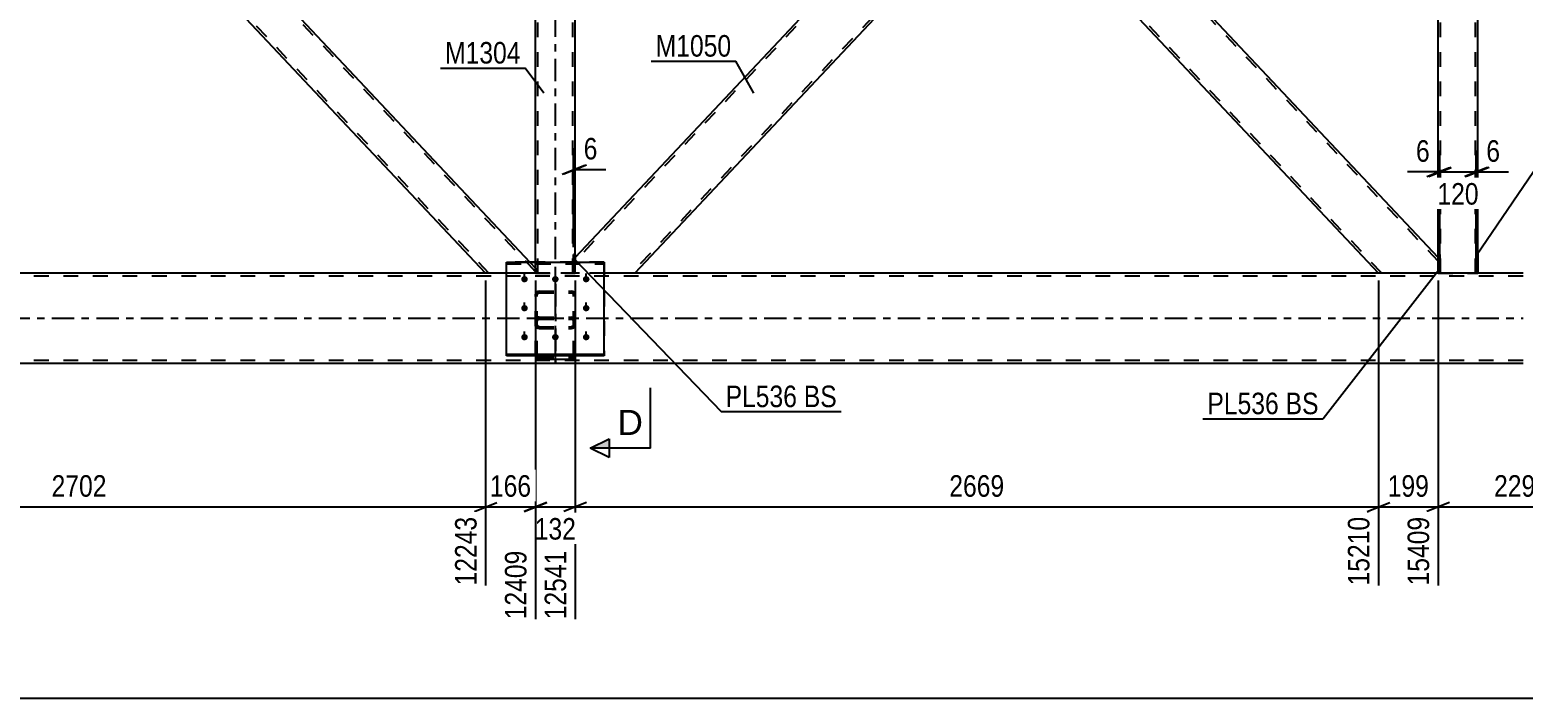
# Model space of a CAD drawing. Header units: millimetres. Extents: x -75 to 766, y -422 to 172.
# Drawn here: x 389.1 to 587.7, y -178.1 to -89.3 of the extents above; entities that cross this region are included whole.
import ezdxf

# ---------------------------------------------------------------- set-up
doc = ezdxf.new("R2010")
doc.units = ezdxf.units.MM
doc.linetypes.add('DXK_LINE_DOT2', pattern=[3.9198, 1.9599, -1.9599])
doc.linetypes.add('DXK_LINE_DOT3', pattern=[5.9187, 2.979, -0.9799, 0.9799, -0.9799])
doc.styles.add('Arial', font='ARIAL.TTF', dxfattribs={"height": 0.2})
doc.styles.add('Arial Narrow', font='ARIALN.TTF', dxfattribs={"height": 0.2})

# ---------------------------------------------------------------- blocks, each defined once
blk = doc.blocks.new('Part-570388036-3840 - 3779')
at = {"color": 7, "linetype": 'DXK_LINE_DOT2'}
for p, q in [((450.17, -6), (341.64, -121.41)), ((456.36, -6.19), (347.83, -121.6)), ((456.36, -6), (449.73, -6)), ((399, -59.95), (395.38, -63.8)), ((402.62, -63.8), (399, -67.65)), ((348.27, -121.6), (341.64, -121.6))]:
    blk.add_line(p, q, dxfattribs=at)
at = {"color": 2, "linetype": 'Continuous'}
for p, q in [((449.73, -6), (399, -59.95)), ((456.36, -6.66), (402.62, -63.8)), ((456.36, -6.66), (456.36, -6)), ((395.38, -63.8), (341.64, -120.94)), ((399, -67.65), (348.27, -121.6)), ((341.64, -121.6), (341.64, -120.94))]:
    blk.add_line(p, q, dxfattribs=at)
blk = doc.blocks.new('Part-570388036-3988 - 3779')
at = {"color": 7, "linetype": 'DXK_LINE_DOT3'}
blk.add_line((459, -123.06), (459, -133.67), dxfattribs=at)
at = {"color": 7, "linetype": 'DXK_LINE_DOT2'}
for p, q in [((456.36, -124.45), (456.4, -124.27)), ((456.36, -132.55), (456.36, -124.45)), ((456.4, -124.27), (456.5, -124.13)), ((456.5, -124.13), (456.66, -124.03)), ((456.62, -124.36), (456.6, -124.45)), ((456.6, -132.55), (456.6, -124.45)), ((456.67, -124.29), (456.62, -124.36)), ((456.66, -124.03), (456.84, -124)), ((456.75, -124.24), (456.67, -124.29)), ((456.84, -124.22), (456.75, -124.24)), ((456.84, -124), (461.16, -124)), ((456.84, -124.22), (461.16, -124.22)), ((461.16, -124), (461.34, -124.03)), ((461.25, -124.24), (461.16, -124.22)), ((461.33, -124.29), (461.25, -124.24)), ((461.38, -124.36), (461.33, -124.29)), ((461.34, -124.03), (461.5, -124.13)), ((461.4, -124.45), (461.38, -124.36)), ((461.4, -132.55), (461.4, -124.45)), ((461.5, -124.13), (461.6, -124.27)), ((461.6, -124.27), (461.64, -124.45)), ((461.64, -132.55), (461.64, -124.45)), ((456.4, -127.76), (456.36, -127.95)), ((456.4, -128.68), (456.36, -128.51)), ((456.5, -128.83), (456.4, -128.68)), ((456.66, -128.92), (456.5, -128.83)), ((456.6, -127.95), (456.62, -127.86)), ((456.6, -128.51), (456.62, -128.59)), ((456.62, -127.86), (456.67, -127.77)), ((456.62, -128.59), (456.67, -128.67)), ((456.75, -127.46), (456.66, -127.48)), ((456.84, -128.96), (456.66, -128.92)), ((456.67, -127.77), (456.75, -127.72)), ((456.67, -128.67), (456.75, -128.71)), ((456.84, -127.44), (456.75, -127.46)), ((456.75, -127.72), (456.84, -127.7)), ((456.75, -128.71), (456.84, -128.73)), ((456.84, -127.44), (461.16, -127.44)), ((456.84, -127.7), (461.16, -127.7)), ((456.84, -128.73), (461.16, -128.73)), ((456.84, -128.96), (461.16, -128.96)), ((461.33, -127.48), (461.16, -127.44)), ((461.16, -127.7), (461.25, -127.72)), ((461.16, -128.73), (461.25, -128.71)), ((461.34, -128.92), (461.16, -128.96)), ((461.25, -127.72), (461.33, -127.77)), ((461.25, -128.71), (461.33, -128.67)), ((461.34, -127.48), (461.33, -127.48)), ((461.33, -127.77), (461.38, -127.86)), ((461.33, -128.67), (461.38, -128.59)), ((461.5, -128.83), (461.34, -128.92)), ((461.38, -127.86), (461.4, -127.95)), ((461.38, -128.59), (461.4, -128.51)), ((461.6, -128.68), (461.5, -128.83)), ((461.64, -127.95), (461.6, -127.76)), ((461.64, -128.51), (461.6, -128.68)), ((456.36, -132.55), (456.4, -132.75)), ((456.62, -132.65), (456.6, -132.55)), ((456.67, -132.73), (456.62, -132.65)), ((456.75, -132.79), (456.67, -132.73)), ((456.84, -132.81), (456.75, -132.79)), ((456.84, -132.81), (461.16, -132.81)), ((461.25, -132.79), (461.16, -132.81)), ((461.33, -132.73), (461.25, -132.79)), ((461.38, -132.65), (461.33, -132.73)), ((461.4, -132.55), (461.38, -132.65)), ((461.6, -132.75), (461.64, -132.55)), ((456.66, -133.02), (456.84, -133.06)), ((456.84, -133.06), (461.16, -133.06)), ((461.16, -133.06), (461.34, -133.02))]:
    blk.add_line(p, q, dxfattribs=at)
for centre, start, end in [((456.86, -127.93), 114.32, 159.2417), ((461.14, -127.93), 20.7583, 65.68), ((456.86, -132.57), 200.7583, 245.68), ((461.14, -132.57), 294.32, 339.2417)]:
    blk.add_arc(centre, 0.496, start, end, dxfattribs=at)
blk = doc.blocks.new('Part-570388036-4150 - 3779')
at = {"color": 2, "linetype": 'Continuous'}
for p, q in [((461.4, -119.14), (461.64, -119.14)), ((461.4, -120.15), (461.4, -119.14)), ((461.64, -119.14), (461.64, -120.15))]:
    blk.add_line(p, q, dxfattribs=at)
at = {"color": 7, "linetype": 'DXK_LINE_DOT2'}
for p, q in [((461.4, -121.6), (461.4, -120.15)), ((461.64, -121.6), (461.64, -120.15)), ((461.4, -121.6), (461.64, -121.6))]:
    blk.add_line(p, q, dxfattribs=at)
blk = doc.blocks.new('Part-570388036-3994 - 3779')
at = {"color": 7, "linetype": 'DXK_LINE_DOT2'}
for p, q in [((452.5, -132.58), (452.5, -120.15)), ((455.62, -120.15), (452.5, -120.15)), ((452.5, -120.37), (465.5, -120.37)), ((465.5, -120.15), (456.36, -120.15)), ((465.5, -120.15), (465.5, -132.58)), ((452.5, -132.37), (465.5, -132.37)), ((465.5, -132.58), (452.5, -132.58))]:
    blk.add_line(p, q, dxfattribs=at)
at = {"color": 2, "linetype": 'Continuous'}
blk.add_line((456.36, -120.15), (455.62, -120.15), dxfattribs=at)
blk = doc.blocks.new('Part-570388036-3885 - 3779')
at = {"color": 7, "linetype": 'DXK_LINE_DOT2'}
for p, q in [((568.85, -6), (461.64, -120.01)), ((576.36, -7.59), (469.15, -121.6)), ((568.48, -6), (568.42, -6)), ((576.36, -6), (576.36, -8.06)), ((519, -58.55), (514.06, -63.8)), ((523.94, -63.8), (519, -69.05)), ((461.64, -121.6), (461.64, -119.54)), ((465.5, -121.6), (461.64, -121.6)), ((469.33, -121.6), (468.71, -121.6)), ((469.58, -121.6), (469.52, -121.6))]:
    blk.add_line(p, q, dxfattribs=at)
at = {"color": 2, "linetype": 'Continuous'}
for p, q in [((568.42, -6), (519, -58.55)), ((568.48, -6), (576.36, -6)), ((576.36, -8.06), (523.94, -63.8)), ((514.06, -63.8), (461.64, -119.54)), ((519, -69.05), (469.58, -121.6)), ((468.71, -121.6), (465.5, -121.6)), ((469.52, -121.6), (468.71, -121.6)), ((469.52, -121.6), (469.52, -121.6))]:
    blk.add_line(p, q, dxfattribs=at)
blk = doc.blocks.new('Part-570388036-3900 - 3779')
at = {"color": 7, "linetype": 'DXK_LINE_DOT2'}
for p, q in [((581.64, -6), (576.36, -6)), ((576.36, -8.46), (576.36, -6)), ((576.68, -121.6), (576.68, -6)), ((581.32, -121.6), (581.32, -6)), ((581.64, -8.98), (581.64, -6)), ((581.64, -121.6), (581.64, -118.62)), ((576.36, -121.6), (576.36, -119.14)), ((576.36, -121.6), (581.64, -121.6))]:
    blk.add_line(p, q, dxfattribs=at)
at = {"color": 2, "linetype": 'Continuous'}
for p, q in [((576.36, -119.14), (576.36, -8.46)), ((581.64, -118.62), (581.64, -8.98))]:
    blk.add_line(p, q, dxfattribs=at)
blk = doc.blocks.new('Part-570388036-3910 - 3779')
at = {"color": 7, "linetype": 'DXK_LINE_DOT3'}
blk.add_line((459, -131.6), (459, 4), dxfattribs=at)
at = {"color": 7, "linetype": 'DXK_LINE_DOT2'}
for p, q in [((461.64, -6), (456.36, -6)), ((456.36, -6.66), (456.36, -6)), ((456.68, -121.6), (456.68, -6)), ((461.32, -121.6), (461.32, -6)), ((461.64, -8.46), (461.64, -6)), ((456.36, -121.6), (456.36, -120.15)), ((461.64, -121.6), (461.64, -119.14)), ((456.36, -121.6), (461.64, -121.6))]:
    blk.add_line(p, q, dxfattribs=at)
at = {"color": 2, "linetype": 'Continuous'}
for p, q in [((456.36, -120.15), (456.36, -6.66)), ((461.64, -119.14), (461.64, -8.46))]:
    blk.add_line(p, q, dxfattribs=at)
blk = doc.blocks.new('Part-570388036-3921 - 3779')
at = {"color": 7, "linetype": 'DXK_LINE_DOT3'}
blk.add_line((459, -133.67), (459, -123.06), dxfattribs=at)
at = {"color": 7, "linetype": 'DXK_LINE_DOT2'}
for p, q in [((456.4, -124.27), (456.36, -124.45)), ((456.36, -132.55), (456.36, -124.45)), ((456.5, -124.13), (456.4, -124.27)), ((456.66, -124.03), (456.5, -124.13)), ((456.6, -124.45), (456.62, -124.36)), ((456.6, -132.55), (456.6, -124.45)), ((456.62, -124.36), (456.67, -124.29)), ((456.84, -124), (456.66, -124.03)), ((456.67, -124.29), (456.75, -124.24)), ((456.75, -124.24), (456.84, -124.22)), ((456.84, -124), (461.16, -124)), ((456.84, -124.22), (461.16, -124.22)), ((461.34, -124.03), (461.16, -124)), ((461.16, -124.22), (461.25, -124.24)), ((461.25, -124.24), (461.33, -124.29)), ((461.33, -124.29), (461.38, -124.36)), ((461.5, -124.13), (461.34, -124.03)), ((461.38, -124.36), (461.4, -124.45)), ((461.4, -132.55), (461.4, -124.45)), ((461.6, -124.27), (461.5, -124.13)), ((461.64, -124.45), (461.6, -124.27)), ((461.64, -132.55), (461.64, -124.45)), ((456.36, -127.95), (456.4, -127.76)), ((456.36, -128.51), (456.4, -128.68)), ((456.4, -128.68), (456.5, -128.83)), ((456.5, -128.83), (456.66, -128.92)), ((456.62, -127.86), (456.6, -127.95)), ((456.62, -128.59), (456.6, -128.51)), ((456.67, -127.77), (456.62, -127.86)), ((456.67, -128.67), (456.62, -128.59)), ((456.66, -127.48), (456.84, -127.44)), ((456.66, -128.92), (456.84, -128.96)), ((456.75, -127.72), (456.67, -127.77)), ((456.75, -128.71), (456.67, -128.67)), ((456.84, -127.7), (456.75, -127.72)), ((456.84, -128.73), (456.75, -128.71)), ((456.84, -127.44), (461.16, -127.44)), ((456.84, -127.7), (461.16, -127.7)), ((456.84, -128.73), (461.16, -128.73)), ((456.84, -128.96), (461.16, -128.96)), ((461.16, -127.44), (461.34, -127.48)), ((461.25, -127.72), (461.16, -127.7)), ((461.25, -128.71), (461.16, -128.73)), ((461.16, -128.96), (461.34, -128.92)), ((461.33, -127.77), (461.25, -127.72)), ((461.33, -128.67), (461.25, -128.71)), ((461.38, -127.86), (461.33, -127.77)), ((461.38, -128.59), (461.33, -128.67)), ((461.34, -128.92), (461.5, -128.83)), ((461.4, -127.95), (461.38, -127.86)), ((461.4, -128.51), (461.38, -128.59)), ((461.5, -128.83), (461.6, -128.68)), ((461.6, -127.76), (461.64, -127.95)), ((461.6, -128.68), (461.64, -128.51)), ((456.37, -132.58), (456.36, -132.55)), ((456.6, -132.55), (456.62, -132.65)), ((456.62, -132.65), (456.67, -132.73)), ((456.67, -132.73), (456.75, -132.79)), ((456.75, -132.79), (456.84, -132.81)), ((456.84, -132.81), (461.16, -132.81)), ((461.16, -132.81), (461.25, -132.79)), ((461.25, -132.79), (461.33, -132.73)), ((461.33, -132.73), (461.38, -132.65)), ((461.38, -132.65), (461.4, -132.55)), ((461.64, -132.55), (461.63, -132.58))]:
    blk.add_line(p, q, dxfattribs=at)
at = {"color": 2, "linetype": 'Continuous'}
for p, q in [((456.4, -132.75), (456.37, -132.58)), ((461.63, -132.58), (461.6, -132.75)), ((456.84, -133.06), (456.66, -133.02)), ((456.84, -133.06), (461.16, -133.06)), ((461.34, -133.02), (461.16, -133.06))]:
    blk.add_line(p, q, dxfattribs=at)
at = {"color": 7, "linetype": 'DXK_LINE_DOT2'}
for centre, start, end in [((456.86, -127.93), 114.32, 159.2417), ((461.14, -127.93), 20.7583, 65.68)]:
    blk.add_arc(centre, 0.496, start, end, dxfattribs=at)
at = {"color": 2, "linetype": 'Continuous'}
for centre, start, end in [((456.86, -132.57), 200.7583, 245.68), ((461.14, -132.57), 294.32, 339.2417)]:
    blk.add_arc(centre, 0.496, start, end, dxfattribs=at)
blk = doc.blocks.new('Part-570388036-3961 - 3779')
at = {"color": 2, "linetype": 'Continuous'}
for p, q in [((399, -67.65), (402.62, -63.8)), ((402.62, -63.8), (455.62, -120.15)), ((449.73, -121.6), (399, -67.65))]:
    blk.add_line(p, q, dxfattribs=at)
at = {"color": 7, "linetype": 'DXK_LINE_DOT2'}
for p, q in [((456.36, -121.41), (402.4, -64.03)), ((399.22, -67.42), (399.24, -67.4)), ((450.17, -121.6), (399.22, -67.42)), ((455.62, -120.15), (456.36, -120.94)), ((456.36, -120.94), (456.36, -121.6)), ((456.36, -121.6), (449.73, -121.6))]:
    blk.add_line(p, q, dxfattribs=at)
blk = doc.blocks.new('Part-570388036-3966 - 3779')
at = {"color": 2, "linetype": 'Continuous'}
for p, q in [((519, -69.05), (523.94, -63.8)), ((576.36, -119.54), (523.94, -63.8)), ((568.42, -121.6), (519, -69.05)), ((576.36, -121.6), (568.48, -121.6))]:
    blk.add_line(p, q, dxfattribs=at)
at = {"color": 7, "linetype": 'DXK_LINE_DOT2'}
for p, q in [((576.36, -120.01), (523.72, -64.03)), ((519.22, -68.82), (519.24, -68.8)), ((568.85, -121.6), (519.22, -68.82)), ((576.36, -121.6), (576.36, -119.54)), ((568.48, -121.6), (568.42, -121.6))]:
    blk.add_line(p, q, dxfattribs=at)
blk = doc.blocks.new('Part-570388036-4041 - 3779')
at = {"color": 2, "linetype": 'Continuous'}
for p, q in [((452.5, -120.15), (465.5, -120.15)), ((452.5, -132.58), (452.5, -120.15)), ((465.5, -132.58), (465.5, -120.15)), ((452.5, -132.37), (465.5, -132.37)), ((465.5, -132.58), (452.5, -132.58))]:
    blk.add_line(p, q, dxfattribs=at)
at = {"color": 7, "linetype": 'DXK_LINE_DOT2'}
blk.add_line((452.5, -120.37), (465.5, -120.37), dxfattribs=at)
blk = doc.blocks.new('Part-570388036-4046 - 3779')
at = {"color": 7, "linetype": 'DXK_LINE_DOT2'}
for p, q in [((587.64, -122), (-40, -122)), ((587.64, -121.6), (-27.5, -121.6)), ((469.52, -121.6), (452.5, -121.6)), ((576.6, -121.6), (568.48, -121.6)), ((581.64, -121.6), (581.4, -121.6)), ((587.64, -133.2), (-40, -133.2))]:
    blk.add_line(p, q, dxfattribs=at)
at = {"color": 2, "linetype": 'Continuous'}
for p, q in [((452.5, -121.6), (225.5, -121.6)), ((568.48, -121.6), (469.52, -121.6)), ((581.4, -121.6), (576.6, -121.6)), ((587.64, -121.6), (581.64, -121.6)), ((587.64, -133.6), (-35.2, -133.6))]:
    blk.add_line(p, q, dxfattribs=at)
at = {"color": 7, "linetype": 'DXK_LINE_DOT3'}
blk.add_line((-40, -127.6), (587.64, -127.6), dxfattribs=at)
blk = doc.blocks.new('Bolt-570388036-4057 - 3779')
at = {"color": 1, "linetype": 'DXK_LINE_DOT2'}
for p, q in [((454.9, -122.8), (454.9, -121.67)), ((459, -122.8), (459, -121.67)), ((463.1, -122.8), (463.1, -121.67)), ((454.9, -126.65), (454.9, -125.52)), ((463.1, -126.65), (463.1, -125.52)), ((454.9, -130.51), (454.9, -129.37)), ((459, -130.51), (459, -129.37)), ((463.1, -130.51), (463.1, -129.37))]:
    blk.add_line(p, q, dxfattribs=at)
blk = doc.blocks.new('Bolt-570388036-4065 - 3779')
at = {"linetype": 'Continuous'}
for points in [[(454.9, -122.82), (454.81, -122.81), (454.72, -122.78), (454.64, -122.74), (454.57, -122.68), (454.52, -122.61), (454.48, -122.53), (454.46, -122.45), (454.46, -122.36), (454.48, -122.28), (454.52, -122.2), (454.57, -122.13), (454.64, -122.07), (454.72, -122.03), (454.81, -122), (454.9, -121.99), (454.99, -122), (455.08, -122.03), (455.16, -122.07), (455.23, -122.13), (455.28, -122.2), (455.32, -122.28), (455.34, -122.36), (455.34, -122.45), (455.32, -122.53), (455.28, -122.61), (455.23, -122.68), (455.16, -122.74), (455.08, -122.78), (454.99, -122.81)], [(459, -122.82), (458.91, -122.81), (458.82, -122.78), (458.74, -122.74), (458.67, -122.68), (458.62, -122.61), (458.58, -122.53), (458.56, -122.45), (458.56, -122.36), (458.58, -122.28), (458.62, -122.2), (458.67, -122.13), (458.74, -122.07), (458.82, -122.03), (458.91, -122), (459, -121.99), (459.09, -122), (459.18, -122.03), (459.26, -122.07), (459.33, -122.13), (459.38, -122.2), (459.42, -122.28), (459.44, -122.36), (459.44, -122.45), (459.42, -122.53), (459.38, -122.61), (459.33, -122.68), (459.26, -122.74), (459.18, -122.78), (459.09, -122.81)], [(463.1, -122.82), (463.01, -122.81), (462.92, -122.78), (462.84, -122.74), (462.77, -122.68), (462.72, -122.61), (462.68, -122.53), (462.66, -122.45), (462.66, -122.36), (462.68, -122.28), (462.72, -122.2), (462.77, -122.13), (462.84, -122.07), (462.92, -122.03), (463.01, -122), (463.1, -121.99), (463.19, -122), (463.28, -122.03), (463.36, -122.07), (463.43, -122.13), (463.48, -122.2), (463.52, -122.28), (463.54, -122.36), (463.54, -122.45), (463.52, -122.53), (463.48, -122.61), (463.43, -122.68), (463.36, -122.74), (463.28, -122.78), (463.19, -122.81)], [(454.9, -126.67), (454.81, -126.66), (454.72, -126.64), (454.64, -126.59), (454.57, -126.53), (454.52, -126.46), (454.48, -126.39), (454.46, -126.3), (454.46, -126.21), (454.48, -126.13), (454.52, -126.05), (454.57, -125.98), (454.64, -125.92), (454.72, -125.88), (454.81, -125.85), (454.9, -125.84), (454.99, -125.85), (455.08, -125.88), (455.16, -125.92), (455.23, -125.98), (455.28, -126.05), (455.32, -126.13), (455.34, -126.21), (455.34, -126.3), (455.32, -126.39), (455.28, -126.46), (455.23, -126.53), (455.16, -126.59), (455.08, -126.64), (454.99, -126.66)], [(463.1, -126.67), (463.01, -126.66), (462.92, -126.64), (462.84, -126.59), (462.77, -126.53), (462.72, -126.46), (462.68, -126.39), (462.66, -126.3), (462.66, -126.21), (462.68, -126.13), (462.72, -126.05), (462.77, -125.98), (462.84, -125.92), (462.92, -125.88), (463.01, -125.85), (463.1, -125.84), (463.19, -125.85), (463.28, -125.88), (463.36, -125.92), (463.43, -125.98), (463.48, -126.05), (463.52, -126.13), (463.54, -126.21), (463.54, -126.3), (463.52, -126.39), (463.48, -126.46), (463.43, -126.53), (463.36, -126.59), (463.28, -126.64), (463.19, -126.66)], [(454.9, -130.52), (454.81, -130.52), (454.72, -130.49), (454.64, -130.45), (454.57, -130.39), (454.52, -130.32), (454.48, -130.24), (454.46, -130.15), (454.46, -130.07), (454.48, -129.98), (454.52, -129.9), (454.57, -129.83), (454.64, -129.78), (454.72, -129.73), (454.81, -129.71), (454.9, -129.7), (454.99, -129.71), (455.08, -129.73), (455.16, -129.78), (455.23, -129.83), (455.28, -129.9), (455.32, -129.98), (455.34, -130.07), (455.34, -130.15), (455.32, -130.24), (455.28, -130.32), (455.23, -130.39), (455.16, -130.45), (455.08, -130.49), (454.99, -130.52)], [(459, -130.52), (458.91, -130.52), (458.82, -130.49), (458.74, -130.45), (458.67, -130.39), (458.62, -130.32), (458.58, -130.24), (458.56, -130.15), (458.56, -130.07), (458.58, -129.98), (458.62, -129.9), (458.67, -129.83), (458.74, -129.78), (458.82, -129.73), (458.91, -129.71), (459, -129.7), (459.09, -129.71), (459.18, -129.73), (459.26, -129.78), (459.33, -129.83), (459.38, -129.9), (459.42, -129.98), (459.44, -130.07), (459.44, -130.15), (459.42, -130.24), (459.38, -130.32), (459.33, -130.39), (459.26, -130.45), (459.18, -130.49), (459.09, -130.52)], [(463.1, -130.52), (463.01, -130.52), (462.92, -130.49), (462.84, -130.45), (462.77, -130.39), (462.72, -130.32), (462.68, -130.24), (462.66, -130.15), (462.66, -130.07), (462.68, -129.98), (462.72, -129.9), (462.77, -129.83), (462.84, -129.78), (462.92, -129.73), (463.01, -129.71), (463.1, -129.7), (463.19, -129.71), (463.28, -129.73), (463.36, -129.78), (463.43, -129.83), (463.48, -129.9), (463.52, -129.98), (463.54, -130.07), (463.54, -130.15), (463.52, -130.24), (463.48, -130.32), (463.43, -130.39), (463.36, -130.45), (463.28, -130.49), (463.19, -130.52)]]:
    blk.add_hatch(color=1, dxfattribs=at).paths.add_polyline_path(points)
at = {"color": 1, "linetype": 'Continuous'}
for p, q in [((454.9, -122.8), (454.9, -121.67)), ((459, -122.8), (459, -121.67)), ((463.1, -122.8), (463.1, -121.67)), ((454.9, -126.65), (454.9, -125.52)), ((463.1, -126.65), (463.1, -125.52)), ((454.9, -130.51), (454.9, -129.37)), ((459, -130.51), (459, -129.37)), ((463.1, -130.51), (463.1, -129.37))]:
    blk.add_line(p, q, dxfattribs=at)
blk = doc.blocks.new('Part-570388036-4130 - 3779')
at = {"color": 2, "linetype": 'Continuous'}
for p, q in [((581.64, -118.62), (581.4, -118.62)), ((581.4, -118.62), (581.4, -121.6)), ((581.64, -118.62), (581.64, -121.6)), ((581.64, -121.6), (581.4, -121.6))]:
    blk.add_line(p, q, dxfattribs=at)
blk = doc.blocks.new('Part-570388036-4135 - 3779')
at = {"color": 7, "linetype": 'DXK_LINE_DOT2'}
for p, q in [((581.4, -121.6), (581.4, -118.62)), ((581.64, -118.62), (581.4, -118.62)), ((581.64, -121.6), (581.64, -118.62)), ((581.64, -121.6), (581.4, -121.6))]:
    blk.add_line(p, q, dxfattribs=at)
blk = doc.blocks.new('Part-570388036-4140 - 3779')
at = {"color": 2, "linetype": 'Continuous'}
for p, q in [((576.6, -119.14), (576.36, -119.14)), ((576.36, -119.14), (576.36, -121.6)), ((576.6, -119.14), (576.6, -121.6)), ((576.6, -121.6), (576.36, -121.6))]:
    blk.add_line(p, q, dxfattribs=at)
blk = doc.blocks.new('Part-570388036-4145 - 3779')
at = {"color": 7, "linetype": 'DXK_LINE_DOT2'}
for p, q in [((576.36, -121.6), (576.36, -119.14)), ((576.6, -119.14), (576.36, -119.14)), ((576.6, -121.6), (576.6, -119.14)), ((576.6, -121.6), (576.36, -121.6))]:
    blk.add_line(p, q, dxfattribs=at)
blk = doc.blocks.new('Part-570388036-4155 - 3779')
at = {"color": 7, "linetype": 'DXK_LINE_DOT2'}
for p, q in [((461.4, -121.6), (461.4, -119.14)), ((461.64, -119.14), (461.4, -119.14)), ((461.64, -121.6), (461.64, -119.14)), ((461.64, -121.6), (461.4, -121.6))]:
    blk.add_line(p, q, dxfattribs=at)
blk = doc.blocks.new('StraightDimension-570388036-12370 - 3779')
at = {"color": 7, "linetype": 'Continuous'}
for p, q in [((461.64, -122.6), (461.64, -167.63)), ((568.42, -122.6), (568.42, -163.13)), ((463.14, -152.08), (460.14, -153.28)), ((461.64, -152.68), (568.42, -152.68)), ((566.92, -153.28), (569.92, -152.08))]:
    blk.add_line(p, q, dxfattribs=at)
at = {"color": 0}
blk.add_wipeout([(519.28, -151.93), (519.28, -147.73), (510.77, -147.73), (510.77, -151.93)], dxfattribs=at)
at = {"color": 0, "linetype": 'Continuous'}
blk.add_wipeout([(567.82, -153.38), (563.62, -153.38), (563.62, -163.73), (567.82, -163.73)], dxfattribs=at)
at = {"color": 3, "style": 'Arial Narrow'}
blk.add_text('2669', height=2.863, dxfattribs=at).set_placement((511.37, -151.33))
at = {"color": 3, "linetype": 'Continuous', "style": 'Arial Narrow'}
blk.add_text('15210', height=2.863, rotation=90.0002, dxfattribs=at).set_placement((567.22, -163.13))
blk = doc.blocks.new('StraightDimension-570388036-4496 - 3779')
at = {"color": 7, "linetype": 'Continuous'}
blk.add_line((-41, -178.11), (599.54, -178.11), dxfattribs=at)
blk = doc.blocks.new('StraightDimension-570388036-4540 - 3779')
at = {"color": 7, "linetype": 'Continuous'}
for p, q in [((581.4, -120.6), (581.4, -105.29)), ((581.64, -120.6), (581.64, -105.29)), ((579.9, -108.74), (582.9, -107.54)), ((583.14, -107.54), (580.14, -108.74)), ((581.4, -108.14), (581.64, -108.14))]:
    blk.add_line(p, q, dxfattribs=at)
at = {"color": 0}
blk.add_wipeout([(585.19, -107.39), (585.19, -103.19), (582.16, -103.19), (582.16, -107.39)], dxfattribs=at)
at = {"color": 7, "linetype": 'Continuous'}
blk.add_line((581.64, -108.14), (585.72, -108.14), dxfattribs=at)
blk.add_line((581.64, -108.14), (585.72, -108.14), dxfattribs=at)
at = {"color": 3, "style": 'Arial Narrow'}
blk.add_text('6', height=2.86, dxfattribs=at).set_placement((582.76, -106.79))
blk = doc.blocks.new('StraightDimension-570388036-4551 - 3779')
at = {"color": 7, "linetype": 'Continuous'}
for p, q in [((576.36, -120.6), (576.36, -105.29)), ((576.6, -120.6), (576.6, -105.29)), ((574.86, -108.74), (577.86, -107.54)), ((578.1, -107.54), (575.1, -108.74)), ((576.36, -108.14), (576.6, -108.14))]:
    blk.add_line(p, q, dxfattribs=at)
at = {"color": 0}
blk.add_wipeout([(575.84, -107.39), (575.84, -103.19), (572.81, -103.19), (572.81, -107.39)], dxfattribs=at)
at = {"color": 7, "linetype": 'Continuous'}
blk.add_line((576.36, -108.14), (572.28, -108.14), dxfattribs=at)
blk.add_line((576.36, -108.14), (572.28, -108.14), dxfattribs=at)
at = {"color": 3, "style": 'Arial Narrow'}
blk.add_text('6', height=2.86, dxfattribs=at).set_placement((573.41, -106.79))
blk = doc.blocks.new('StraightDimension-570388036-4562 - 3779')
at = {"color": 7, "linetype": 'Continuous'}
for p, q in [((576.6, -120.6), (576.6, -105.74)), ((581.4, -120.6), (581.4, -105.74)), ((575.1, -108.74), (578.1, -107.54)), ((576.6, -108.14), (581.4, -108.14)), ((582.9, -107.54), (579.9, -108.74))]:
    blk.add_line(p, q, dxfattribs=at)
at = {"color": 0}
blk.add_wipeout([(582.34, -113.09), (582.34, -108.89), (575.66, -108.89), (575.66, -113.09)], dxfattribs=at)
at = {"color": 3, "style": 'Arial Narrow'}
blk.add_text('120', height=2.863, dxfattribs=at).set_placement((576.26, -112.49))
blk = doc.blocks.new('StraightDimension-570388036-12368 - 3779')
at = {"color": 7, "linetype": 'Continuous'}
for p, q in [((576.36, -122.6), (576.36, -163.13)), ((598.54, -139.4), (598.54, -163.13)), ((577.86, -152.08), (574.86, -153.28)), ((576.36, -152.68), (598.54, -152.68)), ((597.04, -153.28), (600.04, -152.08))]:
    blk.add_line(p, q, dxfattribs=at)
at = {"color": 0}
blk.add_wipeout([(591.71, -151.93), (591.71, -147.73), (583.19, -147.73), (583.19, -151.93)], dxfattribs=at)
at = {"color": 0, "linetype": 'Continuous'}
blk.add_wipeout([(597.94, -153.38), (593.74, -153.38), (593.74, -163.73), (597.94, -163.73)], dxfattribs=at)
at = {"color": 3, "style": 'Arial Narrow'}
blk.add_text('2291', height=2.863, dxfattribs=at).set_placement((583.79, -151.33))
at = {"color": 3, "linetype": 'Continuous', "style": 'Arial Narrow'}
blk.add_text('17700', height=2.863, rotation=90.0002, dxfattribs=at).set_placement((597.34, -163.13))
blk = doc.blocks.new('StraightDimension-570388036-12369 - 3779')
at = {"color": 7, "linetype": 'Continuous'}
for p, q in [((568.42, -122.6), (568.42, -163.13)), ((576.36, -122.6), (576.36, -163.13)), ((566.92, -153.28), (569.92, -152.08)), ((568.42, -152.68), (576.36, -152.68)), ((577.86, -152.08), (574.86, -153.28))]:
    blk.add_line(p, q, dxfattribs=at)
at = {"color": 0}
blk.add_wipeout([(575.73, -151.93), (575.73, -147.73), (569.05, -147.73), (569.05, -151.93)], dxfattribs=at)
at = {"color": 0, "linetype": 'Continuous'}
blk.add_wipeout([(575.76, -153.38), (571.56, -153.38), (571.56, -163.73), (575.76, -163.73)], dxfattribs=at)
at = {"color": 3, "style": 'Arial Narrow'}
blk.add_text('199', height=2.863, dxfattribs=at).set_placement((569.65, -151.33))
at = {"color": 3, "linetype": 'Continuous', "style": 'Arial Narrow'}
blk.add_text('15409', height=2.863, rotation=90.0002, dxfattribs=at).set_placement((575.16, -163.13))
blk = doc.blocks.new('StraightDimension-570388036-12371 - 3779')
at = {"color": 7, "linetype": 'Continuous'}
for p, q in [((456.36, -122.6), (456.36, -167.63)), ((461.64, -122.6), (461.64, -167.63)), ((454.86, -153.28), (457.86, -152.08)), ((456.36, -152.68), (461.64, -152.68)), ((463.14, -152.08), (460.14, -153.28))]:
    blk.add_line(p, q, dxfattribs=at)
at = {"color": 0}
blk.add_wipeout([(462.34, -157.63), (462.34, -153.43), (455.66, -153.43), (455.66, -157.63)], dxfattribs=at)
at = {"color": 0, "linetype": 'Continuous'}
blk.add_wipeout([(461.04, -157.88), (456.84, -157.88), (456.84, -168.23), (461.04, -168.23)], dxfattribs=at)
at = {"color": 3, "style": 'Arial Narrow'}
blk.add_text('132', height=2.863, dxfattribs=at).set_placement((456.26, -157.03))
at = {"color": 3, "linetype": 'Continuous', "style": 'Arial Narrow'}
blk.add_text('12541', height=2.863, rotation=90.0002, dxfattribs=at).set_placement((460.44, -167.63))
blk = doc.blocks.new('StraightDimension-570388036-12372 - 3779')
at = {"color": 7, "linetype": 'Continuous'}
for p, q in [((449.73, -122.6), (449.73, -163.13)), ((456.36, -122.6), (456.36, -167.63)), ((448.23, -153.28), (451.23, -152.08)), ((449.73, -152.68), (456.36, -152.68)), ((457.86, -152.08), (454.86, -153.28))]:
    blk.add_line(p, q, dxfattribs=at)
at = {"color": 0}
blk.add_wipeout([(456.39, -151.93), (456.39, -147.73), (449.7, -147.73), (449.7, -151.93)], dxfattribs=at)
at = {"color": 0, "linetype": 'Continuous'}
blk.add_wipeout([(455.76, -157.88), (451.56, -157.88), (451.56, -168.23), (455.76, -168.23)], dxfattribs=at)
at = {"color": 3, "style": 'Arial Narrow'}
blk.add_text('166', height=2.863, dxfattribs=at).set_placement((450.3, -151.33))
at = {"color": 3, "linetype": 'Continuous', "style": 'Arial Narrow'}
blk.add_text('12409', height=2.863, rotation=90.0002, dxfattribs=at).set_placement((455.16, -167.63))
blk = doc.blocks.new('StraightDimension-570388036-12373 - 3779')
at = {"color": 7, "linetype": 'Continuous'}
for p, q in [((341.64, -122.6), (341.64, -165.8)), ((449.73, -122.6), (449.73, -163.13)), ((343.14, -152.08), (340.14, -153.28)), ((341.64, -152.68), (449.73, -152.68)), ((448.23, -153.28), (451.23, -152.08))]:
    blk.add_line(p, q, dxfattribs=at)
at = {"color": 0}
blk.add_wipeout([(399.94, -151.93), (399.94, -147.73), (391.43, -147.73), (391.43, -151.93)], dxfattribs=at)
at = {"color": 0, "linetype": 'Continuous'}
blk.add_wipeout([(449.13, -153.38), (444.93, -153.38), (444.93, -163.73), (449.13, -163.73)], dxfattribs=at)
at = {"color": 3, "style": 'Arial Narrow'}
blk.add_text('2702', height=2.863, dxfattribs=at).set_placement((392.03, -151.33))
at = {"color": 3, "linetype": 'Continuous', "style": 'Arial Narrow'}
blk.add_text('12243', height=2.863, rotation=90.0002, dxfattribs=at).set_placement((448.53, -163.13))
blk = doc.blocks.new('StraightDimension-570388036-12673 - 3779')
at = {"color": 7, "linetype": 'Continuous'}
for p, q in [((461.4, -118.14), (461.4, -104.98)), ((461.64, -118.14), (461.64, -104.98)), ((459.9, -108.43), (462.9, -107.23)), ((463.14, -107.23), (460.14, -108.43)), ((461.4, -107.83), (461.64, -107.83))]:
    blk.add_line(p, q, dxfattribs=at)
at = {"color": 0}
blk.add_wipeout([(465.19, -107.08), (465.19, -102.88), (462.17, -102.88), (462.17, -107.08)], dxfattribs=at)
at = {"color": 7, "linetype": 'Continuous'}
blk.add_line((461.64, -107.83), (465.72, -107.83), dxfattribs=at)
blk.add_line((461.64, -107.83), (465.72, -107.83), dxfattribs=at)
at = {"color": 3, "style": 'Arial Narrow'}
blk.add_text('6', height=2.86, dxfattribs=at).set_placement((462.77, -106.48))
blk = doc.blocks.new('MarkSet-570388036-5425 - 3779')
at = {"color": 0}
blk.add_wipeout([(599.13, -107.49), (599.13, -104.49), (589.62, -104.49), (589.62, -107.49)], dxfattribs=at)
blk.add_wipeout([(599.13, -107.49), (599.13, -104.49), (589.62, -104.49), (589.62, -107.49)], dxfattribs=at)
at = {"color": 30, "linetype": 'Continuous'}
blk.add_line((581.46, -119.23), (589.02, -108.09), dxfattribs=at)
at = {"color": 3, "style": 'Arial Narrow'}
blk.add_text('PL539', height=2.863, dxfattribs=at).set_placement((589.62, -107.49))
at = {"color": 0}
blk.add_wipeout([(604.41, -107.49), (604.41, -104.49), (600.03, -104.49), (600.03, -107.49)], dxfattribs=at)
blk.add_wipeout([(604.41, -107.49), (604.41, -104.49), (600.03, -104.49), (600.03, -107.49)], dxfattribs=at)
at = {"color": 30, "linetype": 'Continuous'}
blk.add_line((589.02, -108.09), (605.01, -108.09), dxfattribs=at)
at = {"color": 3, "style": 'Arial Narrow'}
blk.add_text('BS', height=2.863, dxfattribs=at).set_placement((600.03, -107.49))
blk = doc.blocks.new('Mark-570388036-3881 - 3779')
at = {"color": 0}
blk.add_wipeout([(482.39, -92.81), (482.39, -89.81), (472.34, -89.81), (472.34, -92.81)], dxfattribs=at)
blk.add_wipeout([(482.39, -92.81), (482.39, -89.81), (472.34, -89.81), (472.34, -92.81)], dxfattribs=at)
at = {"color": 30, "linetype": 'Continuous'}
for p in [(471.74, -93.41), (485.4, -97.66)]:
    blk.add_line(p, (482.99, -93.41), dxfattribs=at)
at = {"color": 3, "style": 'Arial Narrow'}
blk.add_text('M1050', height=2.863, dxfattribs=at).set_placement((472.34, -92.81))
blk = doc.blocks.new('Mark-570388036-3906 - 3779')
at = {"color": 0}
blk.add_wipeout([(454.39, -93.73), (454.39, -90.73), (444.34, -90.73), (444.34, -93.73)], dxfattribs=at)
blk.add_wipeout([(454.39, -93.73), (454.39, -90.73), (444.34, -90.73), (444.34, -93.73)], dxfattribs=at)
at = {"color": 30, "linetype": 'Continuous'}
for p in [(443.74, -94.33), (457.46, -97.66)]:
    blk.add_line(p, (454.99, -94.33), dxfattribs=at)
at = {"color": 3, "style": 'Arial Narrow'}
blk.add_text('M1304', height=2.863, dxfattribs=at).set_placement((444.34, -93.73))
blk = doc.blocks.new('MarkSet-570388036-5419 - 3779')
at = {"color": 0}
blk.add_wipeout([(491.13, -139.42), (491.13, -136.42), (481.63, -136.42), (481.63, -139.42)], dxfattribs=at)
blk.add_wipeout([(491.13, -139.42), (491.13, -136.42), (481.63, -136.42), (481.63, -139.42)], dxfattribs=at)
at = {"color": 30, "linetype": 'Continuous'}
blk.add_line((461.46, -119.64), (481.03, -140.02), dxfattribs=at)
at = {"color": 3, "style": 'Arial Narrow'}
blk.add_text('PL536', height=2.863, dxfattribs=at).set_placement((481.63, -139.42))
at = {"color": 0}
blk.add_wipeout([(496.41, -139.42), (496.41, -136.42), (492.03, -136.42), (492.03, -139.42)], dxfattribs=at)
blk.add_wipeout([(496.41, -139.42), (496.41, -136.42), (492.03, -136.42), (492.03, -139.42)], dxfattribs=at)
at = {"color": 30, "linetype": 'Continuous'}
blk.add_line((481.03, -140.02), (497.01, -140.02), dxfattribs=at)
at = {"color": 3, "style": 'Arial Narrow'}
blk.add_text('BS', height=2.863, dxfattribs=at).set_placement((492.03, -139.42))
blk = doc.blocks.new('SectionMark-570388036-5222 - 3779')
at = {"linetype": 'Continuous'}
for points in [[(466.14, 19.48), (466.14, 18.23), (463.64, 19.48)], [(466.14, -143.62), (466.14, -144.87), (463.64, -144.87)]]:
    blk.add_hatch(color=6, dxfattribs=at).paths.add_polyline_path(points)
at = {"color": 6, "linetype": 'Continuous'}
for p, q in [((463.64, 19.48), (466.14, 20.73)), ((466.14, 18.23), (466.14, 20.73)), ((471.64, 19.48), (463.64, 19.48)), ((463.64, 19.48), (466.14, 18.23)), ((471.64, 19.48), (471.64, 11.48)), ((471.64, -144.87), (471.64, -136.87)), ((463.64, -144.87), (466.14, -143.62)), ((471.64, -144.87), (463.64, -144.87)), ((466.14, -146.12), (463.64, -144.87)), ((466.14, -143.62), (466.14, -146.12))]:
    blk.add_line(p, q, dxfattribs=at)
at = {"color": 0, "linetype": 'Continuous'}
for points in [[(470.64, 14.23), (470.64, 17.73), (467.27, 17.73), (467.27, 14.23)], [(470.64, -143.12), (470.64, -139.62), (467.27, -139.62), (467.27, -143.12)]]:
    blk.add_wipeout(points, dxfattribs=at)
at = {"color": 3, "linetype": 'Continuous', "style": 'Arial'}
for p in [(467.27, 14.23), (467.27, -143.12)]:
    blk.add_text('D', height=3.34, dxfattribs=at).set_placement(p)
blk = doc.blocks.new('MarkSet-570388036-5431 - 3779')
at = {"color": 0}
blk.add_wipeout([(555.18, -140.36), (555.18, -137.36), (545.68, -137.36), (545.68, -140.36)], dxfattribs=at)
blk.add_wipeout([(555.18, -140.36), (555.18, -137.36), (545.68, -137.36), (545.68, -140.36)], dxfattribs=at)
at = {"color": 3, "style": 'Arial Narrow'}
blk.add_text('PL536', height=2.863, dxfattribs=at).set_placement((545.68, -140.36))
at = {"color": 0}
blk.add_wipeout([(560.47, -140.36), (560.47, -137.36), (556.08, -137.36), (556.08, -140.36)], dxfattribs=at)
blk.add_wipeout([(560.47, -140.36), (560.47, -137.36), (556.08, -137.36), (556.08, -140.36)], dxfattribs=at)
at = {"color": 30, "linetype": 'Continuous'}
for p in [(576.42, -121.26), (545.08, -140.96)]:
    blk.add_line(p, (561.07, -140.96), dxfattribs=at)
at = {"color": 3, "style": 'Arial Narrow'}
blk.add_text('BS', height=2.863, dxfattribs=at).set_placement((556.08, -140.36))

msp = doc.modelspace()

# ---------------------------------------------------------------- block references
for name in ['Part-570388036-3910 - 3779', 'Part-570388036-3840 - 3779', 'Part-570388036-3885 - 3779', 'Part-570388036-3900 - 3779', 'Part-570388036-3961 - 3779', 'Part-570388036-3966 - 3779', 'Part-570388036-4130 - 3779', 'Part-570388036-4135 - 3779', 'Part-570388036-3994 - 3779', 'Part-570388036-4041 - 3779', 'Part-570388036-4150 - 3779', 'Part-570388036-4155 - 3779', 'Part-570388036-4140 - 3779', 'Part-570388036-4145 - 3779', 'Part-570388036-4046 - 3779', 'Bolt-570388036-4065 - 3779', 'Bolt-570388036-4057 - 3779', 'Part-570388036-3988 - 3779', 'Part-570388036-3921 - 3779']:
    msp.add_blockref(name, (0, 0))

# ---------------------------------------------------------------- next in the draw order: block references
for name in ['Mark-570388036-3906 - 3779', 'Mark-570388036-3881 - 3779', 'StraightDimension-570388036-12673 - 3779', 'StraightDimension-570388036-4551 - 3779', 'StraightDimension-570388036-4540 - 3779', 'StraightDimension-570388036-12370 - 3779']:
    msp.add_blockref(name, (0, 0))

# ---------------------------------------------------------------- next in the draw order: block references
for name in ['StraightDimension-570388036-4562 - 3779', 'StraightDimension-570388036-4496 - 3779']:
    msp.add_blockref(name, (0, 0))

# ---------------------------------------------------------------- next in the draw order: block references
for name in ['MarkSet-570388036-5425 - 3779', 'StraightDimension-570388036-12371 - 3779', 'StraightDimension-570388036-12368 - 3779']:
    msp.add_blockref(name, (0, 0))

# ---------------------------------------------------------------- next in the draw order: block references
for name in ['MarkSet-570388036-5419 - 3779', 'StraightDimension-570388036-12372 - 3779', 'StraightDimension-570388036-12369 - 3779']:
    msp.add_blockref(name, (0, 0))

# ---------------------------------------------------------------- next in the draw order: block references
for name in ['SectionMark-570388036-5222 - 3779', 'StraightDimension-570388036-12373 - 3779', 'MarkSet-570388036-5431 - 3779']:
    msp.add_blockref(name, (0, 0))

doc.saveas('drawing.dxf')
